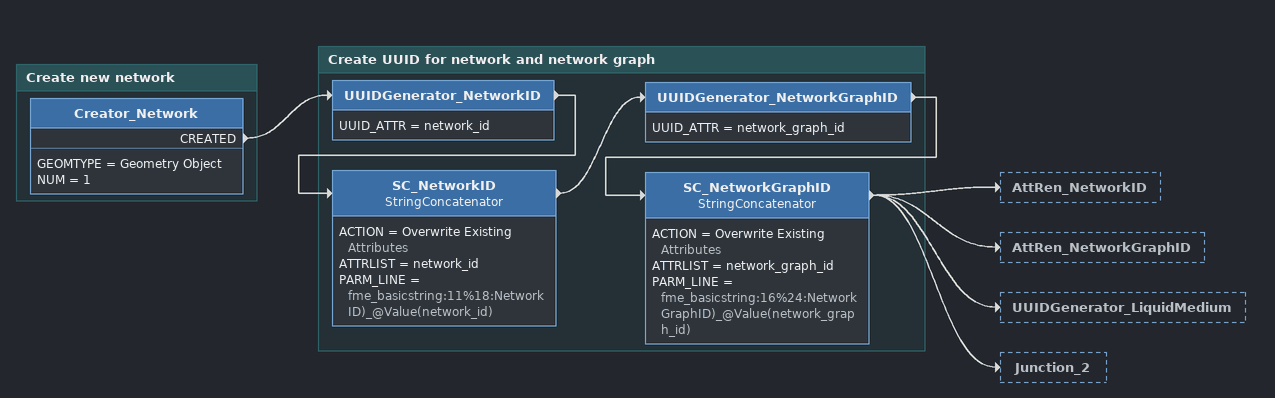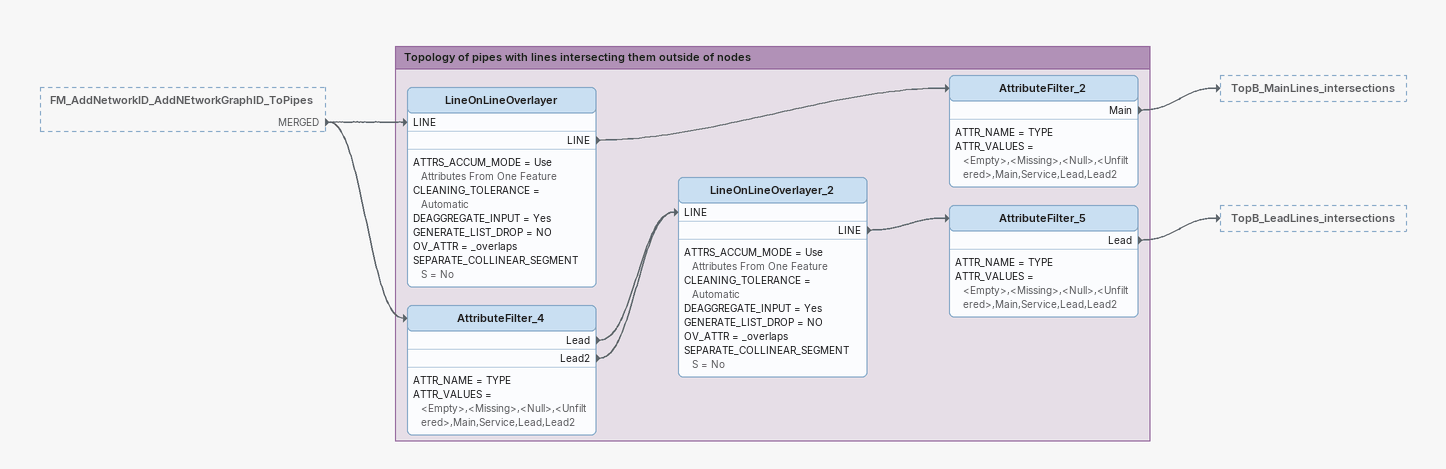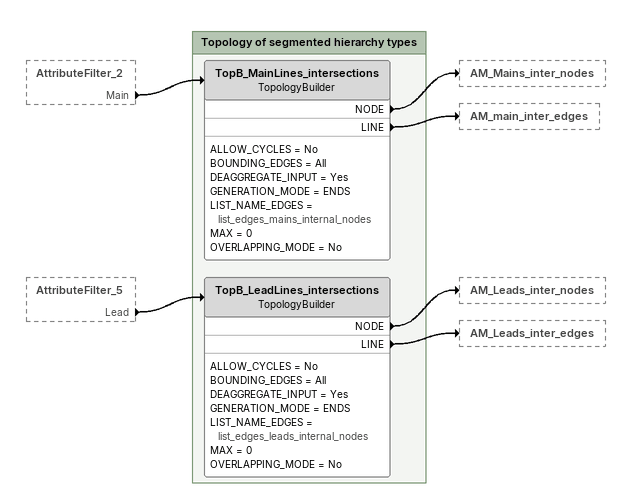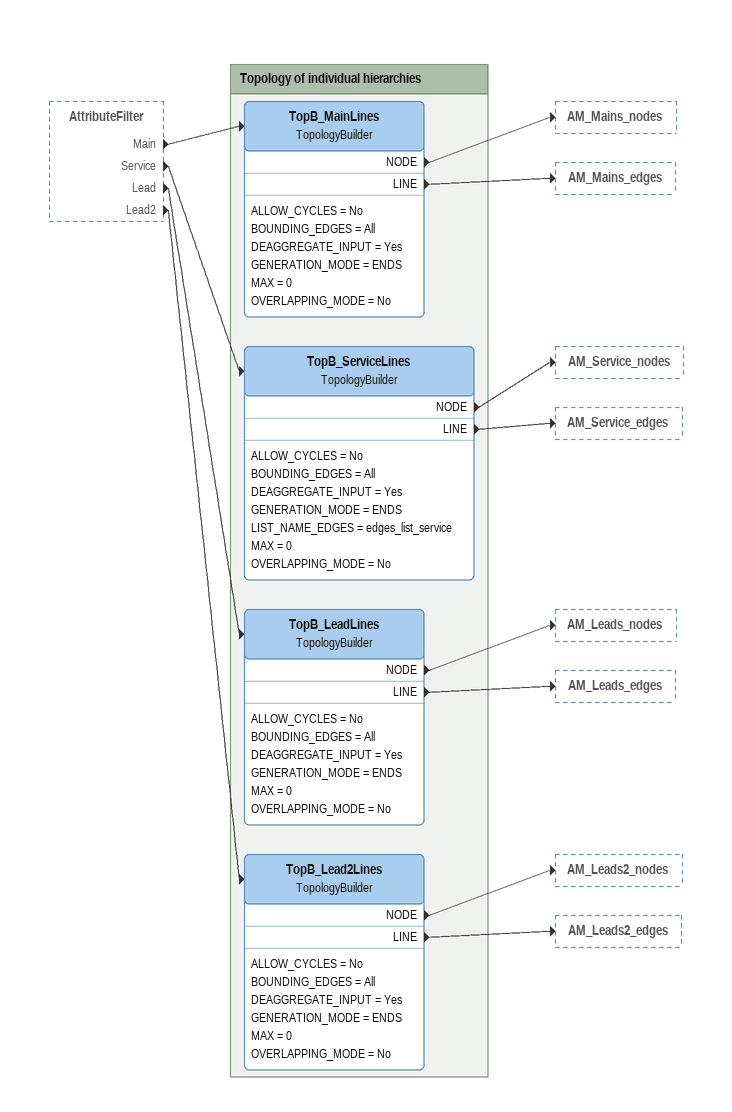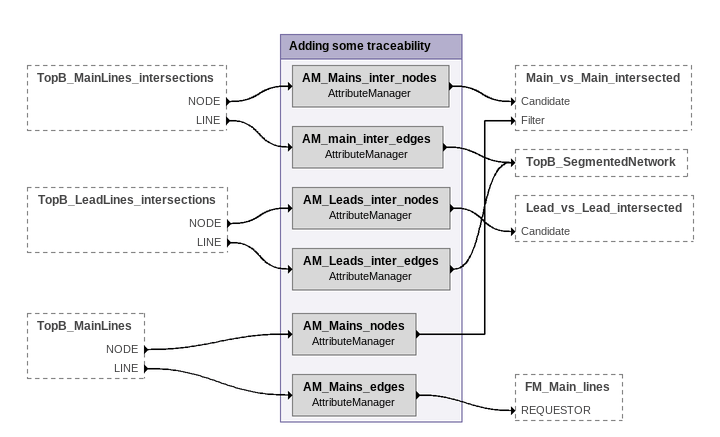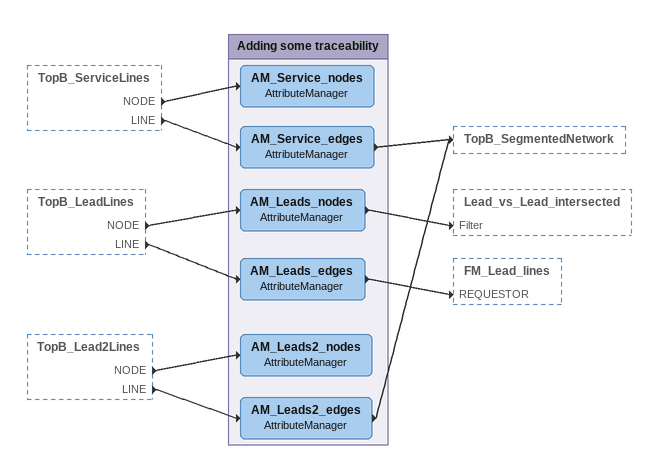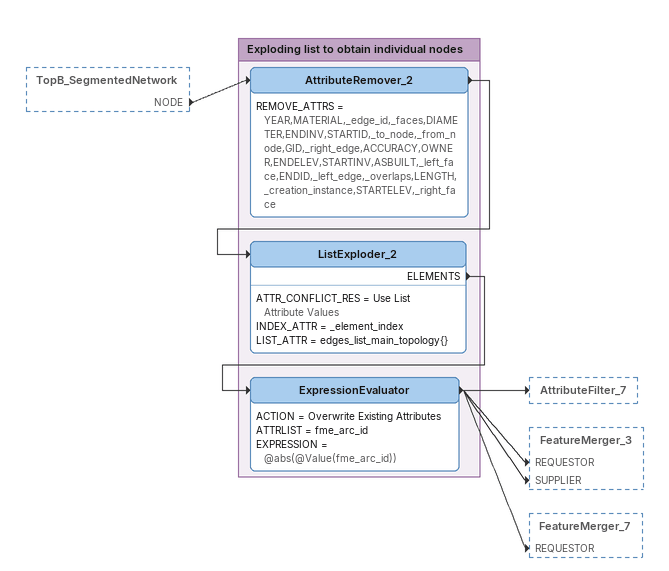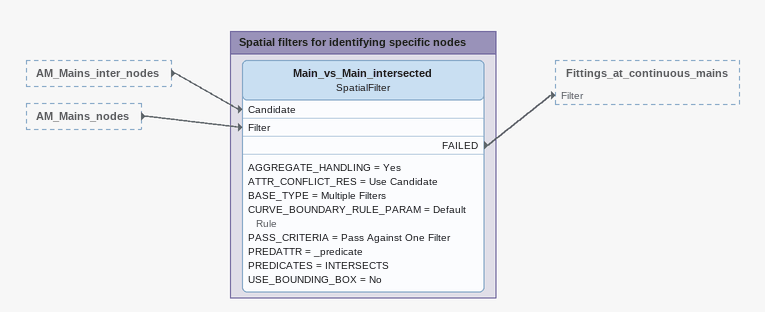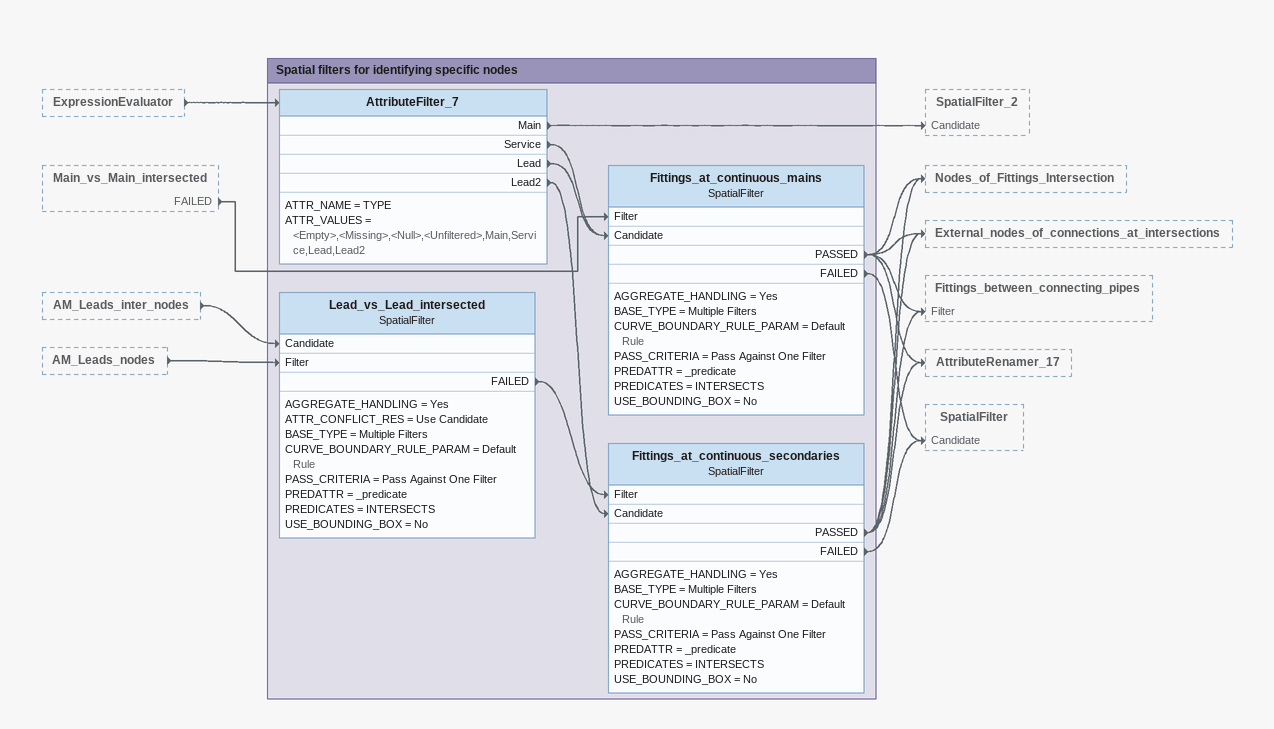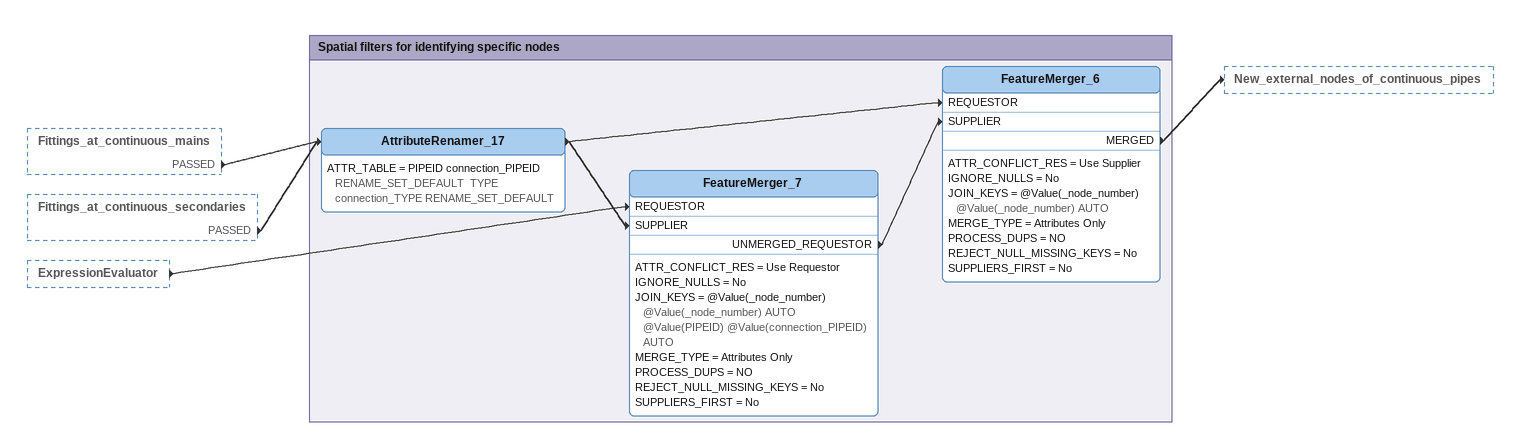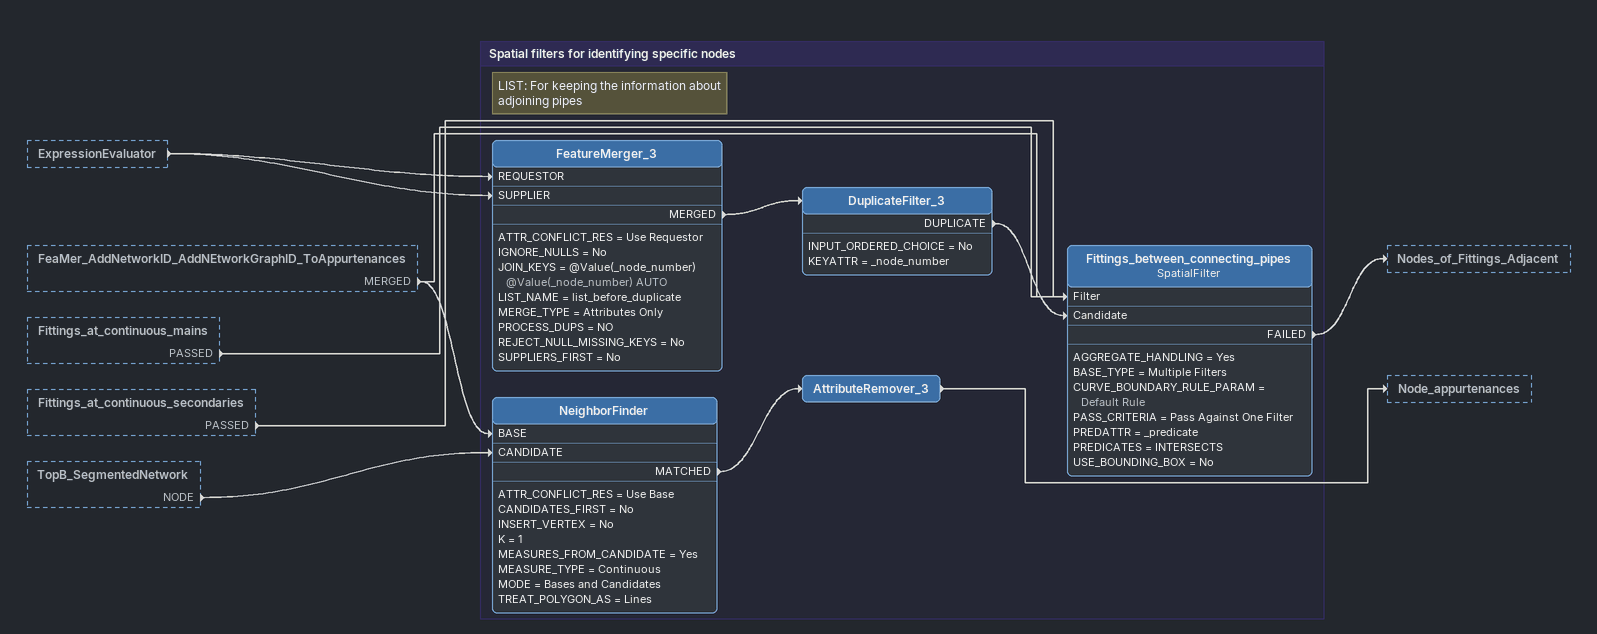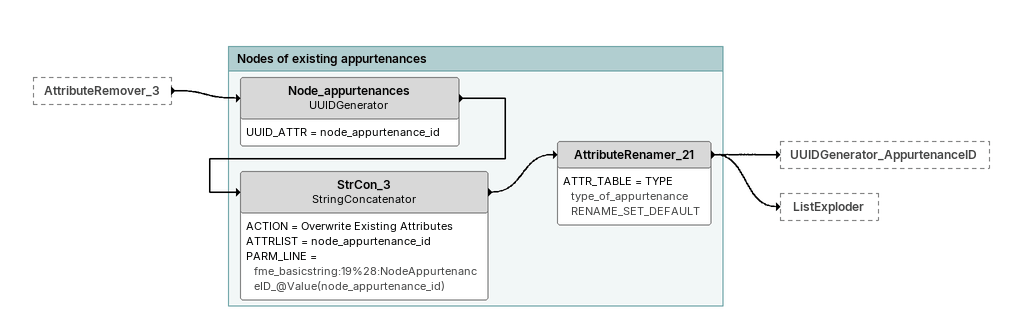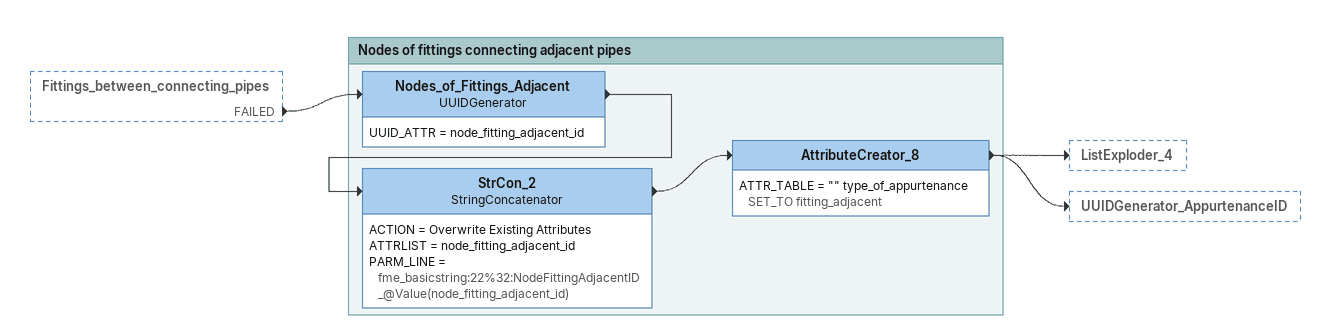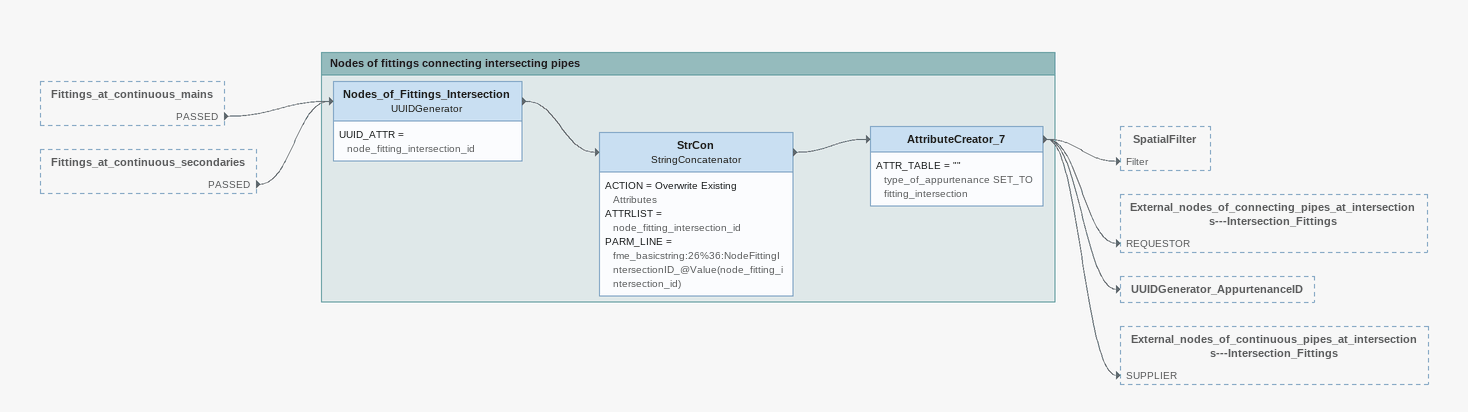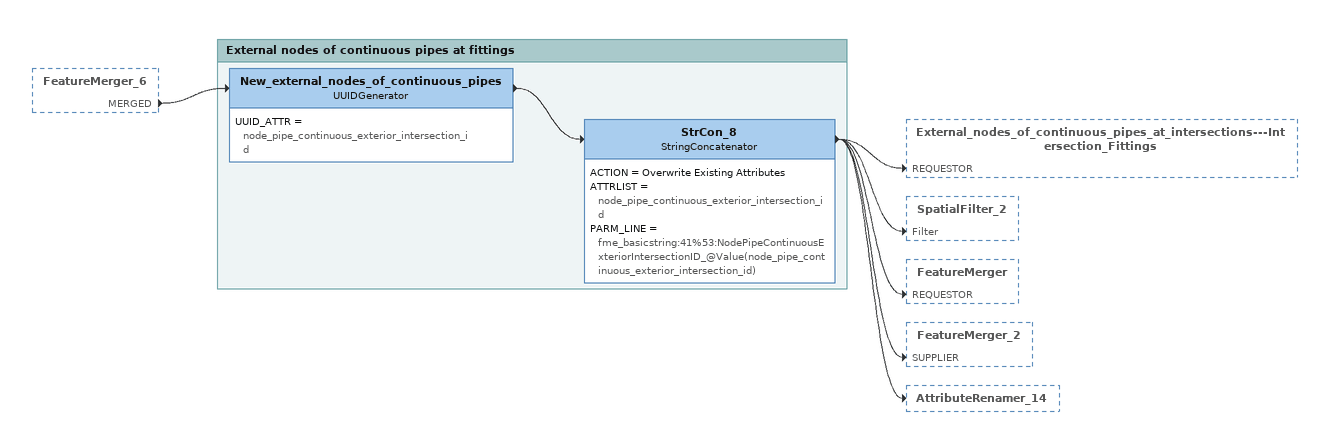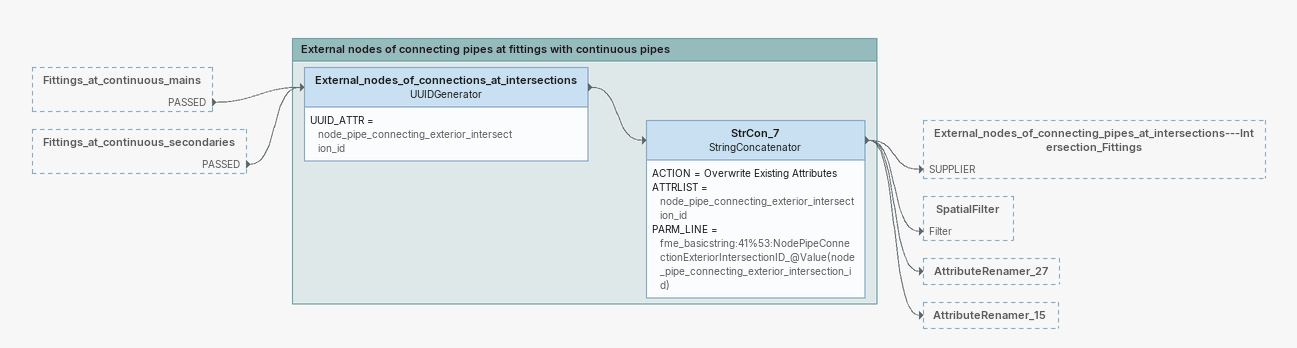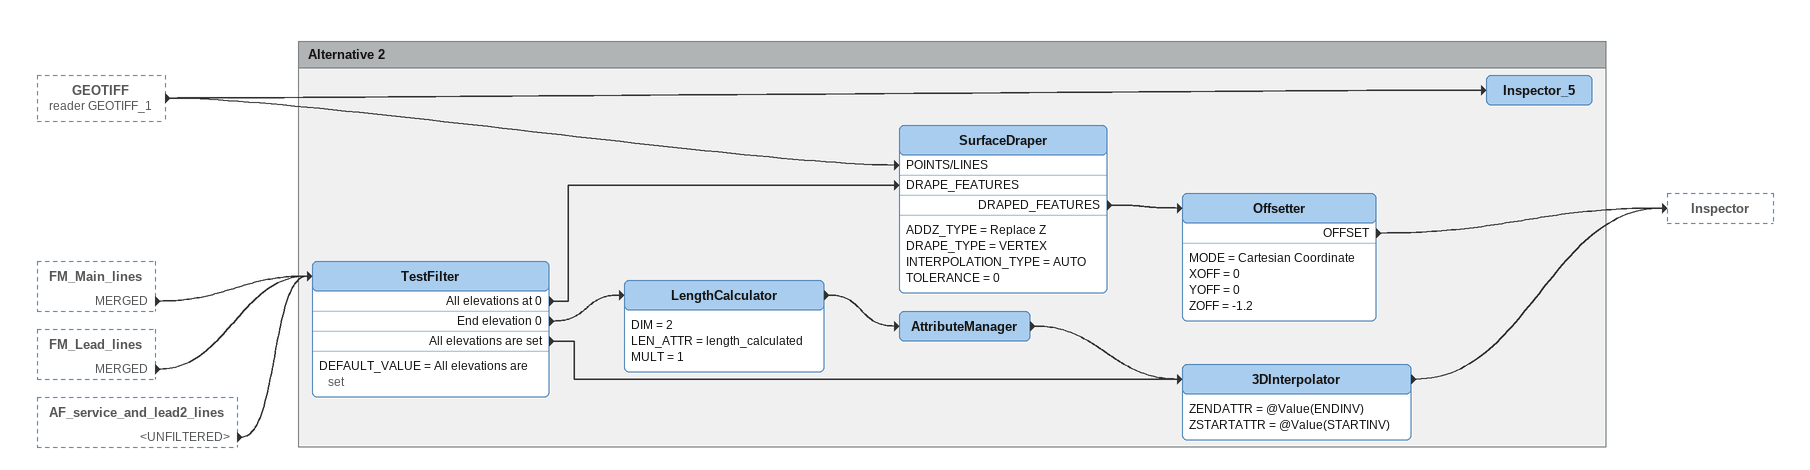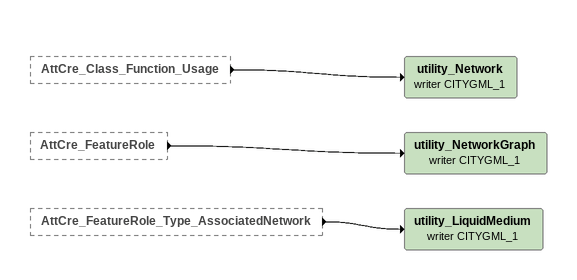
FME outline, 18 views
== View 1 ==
Bookmark: Create new network
Creator_Network
    GEOMTYPE = Geometry Object
    NUM = 1
    CREATED -> UUIDGenerator_NetworkID

Bookmark: Create UUID for network and network graph
UUIDGenerator_NetworkID
    UUID_ATTR = network_id
    -> SC_NetworkID
SC_NetworkID: StringConcatenator
    ACTION = Overwrite Existing Attributes
    ATTRLIST = network_id
    PARM_LINE = fme_basicstring:11%18:NetworkID)_@Value(network_id)
    -> UUIDGenerator_NetworkGraphID
UUIDGenerator_NetworkGraphID
    UUID_ATTR = network_graph_id
    -> SC_NetworkGraphID
SC_NetworkGraphID: StringConcatenator
    ACTION = Overwrite Existing Attributes
    ATTRLIST = network_graph_id
    PARM_LINE = fme_basicstring:16%24:NetworkGraphID)_@Value(network_graph_id)
    -> AttRen_NetworkID
    -> AttRen_NetworkGraphID
    -> UUIDGenerator_LiquidMedium
    -> Junction_2

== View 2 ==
FM_AddNetworkID_AddNEtworkGraphID_ToPipes [outside]
    MERGED -> LineOnLineOverlayer [LINE]
    MERGED -> AttributeFilter_4

Bookmark: Topology of pipes with lines intersecting them outside of nodes
LineOnLineOverlayer
    ATTRS_ACCUM_MODE = Use Attributes From One Feature
    CLEANING_TOLERANCE = Automatic
    DEAGGREGATE_INPUT = Yes
    GENERATE_LIST_DROP = NO
    OV_ATTR = _overlaps
    SEPARATE_COLLINEAR_SEGMENTS = No
    LINE -> AttributeFilter_2
AttributeFilter_2
    ATTR_NAME = TYPE
    ATTR_VALUES = <Empty>,<Missing>,<Null>,<Unfiltered>,Main,Service,Lead,Lead2
    Main -> TopB_MainLines_intersections
AttributeFilter_4
    ATTR_NAME = TYPE
    ATTR_VALUES = <Empty>,<Missing>,<Null>,<Unfiltered>,Main,Service,Lead,Lead2
    Lead -> LineOnLineOverlayer_2 [LINE]
    Lead2 -> LineOnLineOverlayer_2 [LINE]
LineOnLineOverlayer_2
    ATTRS_ACCUM_MODE = Use Attributes From One Feature
    CLEANING_TOLERANCE = Automatic
    DEAGGREGATE_INPUT = Yes
    GENERATE_LIST_DROP = NO
    OV_ATTR = _overlaps
    SEPARATE_COLLINEAR_SEGMENTS = No
    LINE -> AttributeFilter_5
AttributeFilter_5
    ATTR_NAME = TYPE
    ATTR_VALUES = <Empty>,<Missing>,<Null>,<Unfiltered>,Main,Service,Lead,Lead2
    Lead -> TopB_LeadLines_intersections

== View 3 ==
AttributeFilter_2 [outside]
    Main -> TopB_MainLines_intersections
AttributeFilter_5 [outside]
    Lead -> TopB_LeadLines_intersections

Bookmark: Topology of segmented hierarchy types
TopB_MainLines_intersections: TopologyBuilder
    ALLOW_CYCLES = No
    BOUNDING_EDGES = All
    DEAGGREGATE_INPUT = Yes
    GENERATION_MODE = ENDS
    LIST_NAME_EDGES = list_edges_mains_internal_nodes
    MAX = 0
    OVERLAPPING_MODE = No
    NODE -> AM_Mains_inter_nodes
    LINE -> AM_main_inter_edges
TopB_LeadLines_intersections: TopologyBuilder
    ALLOW_CYCLES = No
    BOUNDING_EDGES = All
    DEAGGREGATE_INPUT = Yes
    GENERATION_MODE = ENDS
    LIST_NAME_EDGES = list_edges_leads_internal_nodes
    MAX = 0
    OVERLAPPING_MODE = No
    NODE -> AM_Leads_inter_nodes
    LINE -> AM_Leads_inter_edges

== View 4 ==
AttributeFilter [outside]
    Main -> TopB_MainLines
    Service -> TopB_ServiceLines
    Lead -> TopB_LeadLines
    Lead2 -> TopB_Lead2Lines

Bookmark: Topology of individual hierarchies
TopB_MainLines: TopologyBuilder
    ALLOW_CYCLES = No
    BOUNDING_EDGES = All
    DEAGGREGATE_INPUT = Yes
    GENERATION_MODE = ENDS
    MAX = 0
    OVERLAPPING_MODE = No
    NODE -> AM_Mains_nodes
    LINE -> AM_Mains_edges
TopB_ServiceLines: TopologyBuilder
    ALLOW_CYCLES = No
    BOUNDING_EDGES = All
    DEAGGREGATE_INPUT = Yes
    GENERATION_MODE = ENDS
    LIST_NAME_EDGES = edges_list_service
    MAX = 0
    OVERLAPPING_MODE = No
    NODE -> AM_Service_nodes
    LINE -> AM_Service_edges
TopB_LeadLines: TopologyBuilder
    ALLOW_CYCLES = No
    BOUNDING_EDGES = All
    DEAGGREGATE_INPUT = Yes
    GENERATION_MODE = ENDS
    MAX = 0
    OVERLAPPING_MODE = No
    NODE -> AM_Leads_nodes
    LINE -> AM_Leads_edges
TopB_Lead2Lines: TopologyBuilder
    ALLOW_CYCLES = No
    BOUNDING_EDGES = All
    DEAGGREGATE_INPUT = Yes
    GENERATION_MODE = ENDS
    MAX = 0
    OVERLAPPING_MODE = No
    NODE -> AM_Leads2_nodes
    LINE -> AM_Leads2_edges

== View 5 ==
TopB_MainLines_intersections [outside]
    NODE -> AM_Mains_inter_nodes
    LINE -> AM_main_inter_edges
TopB_LeadLines_intersections [outside]
    NODE -> AM_Leads_inter_nodes
    LINE -> AM_Leads_inter_edges
TopB_MainLines [outside]
    NODE -> AM_Mains_nodes
    LINE -> AM_Mains_edges

Bookmark: Adding some traceability
AM_Mains_inter_nodes: AttributeManager
    -> Main_vs_Main_intersected [Candidate]
AM_main_inter_edges: AttributeManager
    -> TopB_SegmentedNetwork
AM_Leads_inter_nodes: AttributeManager
    -> Lead_vs_Lead_intersected [Candidate]
AM_Leads_inter_edges: AttributeManager
    -> TopB_SegmentedNetwork
AM_Mains_nodes: AttributeManager
    -> Main_vs_Main_intersected [Filter]
AM_Mains_edges: AttributeManager
    -> FM_Main_lines [REQUESTOR]

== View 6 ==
TopB_ServiceLines [outside]
    NODE -> AM_Service_nodes
    LINE -> AM_Service_edges
TopB_LeadLines [outside]
    NODE -> AM_Leads_nodes
    LINE -> AM_Leads_edges
TopB_Lead2Lines [outside]
    NODE -> AM_Leads2_nodes
    LINE -> AM_Leads2_edges

Bookmark: Adding some traceability
AM_Service_nodes: AttributeManager
AM_Service_edges: AttributeManager
    -> TopB_SegmentedNetwork
AM_Leads_nodes: AttributeManager
    -> Lead_vs_Lead_intersected [Filter]
AM_Leads_edges: AttributeManager
    -> FM_Lead_lines [REQUESTOR]
AM_Leads2_nodes: AttributeManager
AM_Leads2_edges: AttributeManager
    -> TopB_SegmentedNetwork

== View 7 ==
TopB_SegmentedNetwork [outside]
    NODE -> AttributeRemover_2

Bookmark: Exploding list to obtain individual nodes
AttributeRemover_2
    REMOVE_ATTRS = YEAR,MATERIAL,_edge_id,_faces,DIAMETER,ENDINV,STARTID,_to_node,_from_node,GID,_right_edge,ACCURACY,OWNER,ENDELEV,STARTINV,ASBUILT,_left_face,ENDID,_left_edge,_overlaps,LENGTH,_creation_instance,STARTELEV,_right_face
    -> ListExploder_2
ListExploder_2
    ATTR_CONFLICT_RES = Use List Attribute Values
    INDEX_ATTR = _element_index
    LIST_ATTR = edges_list_main_topology{}
    ELEMENTS -> ExpressionEvaluator
ExpressionEvaluator
    ACTION = Overwrite Existing Attributes
    ATTRLIST = fme_arc_id
    EXPRESSION = @abs(@Value(fme_arc_id))
    -> AttributeFilter_7
    -> FeatureMerger_3 [REQUESTOR]
    -> FeatureMerger_3 [SUPPLIER]
    -> FeatureMerger_7 [REQUESTOR]

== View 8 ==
AM_Mains_inter_nodes [outside]
    -> Main_vs_Main_intersected [Candidate]
AM_Mains_nodes [outside]
    -> Main_vs_Main_intersected [Filter]

Bookmark: Spatial filters for identifying specific nodes
Main_vs_Main_intersected: SpatialFilter
    AGGREGATE_HANDLING = Yes
    ATTR_CONFLICT_RES = Use Candidate
    BASE_TYPE = Multiple Filters
    CURVE_BOUNDARY_RULE_PARAM = Default Rule
    PASS_CRITERIA = Pass Against One Filter
    PREDATTR = _predicate
    PREDICATES = INTERSECTS
    USE_BOUNDING_BOX = No
    FAILED -> Fittings_at_continuous_mains [Filter]

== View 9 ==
ExpressionEvaluator [outside]
    -> AttributeFilter_7
Main_vs_Main_intersected [outside]
    FAILED -> Fittings_at_continuous_mains [Filter]
AM_Leads_inter_nodes [outside]
    -> Lead_vs_Lead_intersected [Candidate]
AM_Leads_nodes [outside]
    -> Lead_vs_Lead_intersected [Filter]

Bookmark: Spatial filters for identifying specific nodes
Lead_vs_Lead_intersected: SpatialFilter
    AGGREGATE_HANDLING = Yes
    ATTR_CONFLICT_RES = Use Candidate
    BASE_TYPE = Multiple Filters
    CURVE_BOUNDARY_RULE_PARAM = Default Rule
    PASS_CRITERIA = Pass Against One Filter
    PREDATTR = _predicate
    PREDICATES = INTERSECTS
    USE_BOUNDING_BOX = No
    FAILED -> Fittings_at_continuous_secondaries [Filter]
AttributeFilter_7
    ATTR_NAME = TYPE
    ATTR_VALUES = <Empty>,<Missing>,<Null>,<Unfiltered>,Main,Service,Lead,Lead2
    Main -> SpatialFilter_2 [Candidate]
    Service -> Fittings_at_continuous_mains [Candidate]
    Lead -> Fittings_at_continuous_mains [Candidate]
    Lead2 -> Fittings_at_continuous_secondaries [Candidate]
Fittings_at_continuous_mains: SpatialFilter
    AGGREGATE_HANDLING = Yes
    BASE_TYPE = Multiple Filters
    CURVE_BOUNDARY_RULE_PARAM = Default Rule
    PASS_CRITERIA = Pass Against One Filter
    PREDATTR = _predicate
    PREDICATES = INTERSECTS
    USE_BOUNDING_BOX = No
    PASSED -> Nodes_of_Fittings_Intersection
    PASSED -> External_nodes_of_connections_at_intersections
    PASSED -> Fittings_between_connecting_pipes [Filter]
    PASSED -> AttributeRenamer_17
    FAILED -> SpatialFilter [Candidate]
Fittings_at_continuous_secondaries: SpatialFilter
    AGGREGATE_HANDLING = Yes
    BASE_TYPE = Multiple Filters
    CURVE_BOUNDARY_RULE_PARAM = Default Rule
    PASS_CRITERIA = Pass Against One Filter
    PREDATTR = _predicate
    PREDICATES = INTERSECTS
    USE_BOUNDING_BOX = No
    PASSED -> Nodes_of_Fittings_Intersection
    PASSED -> External_nodes_of_connections_at_intersections
    PASSED -> Fittings_between_connecting_pipes [Filter]
    PASSED -> AttributeRenamer_17
    FAILED -> SpatialFilter [Candidate]

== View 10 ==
Fittings_at_continuous_mains [outside]
    PASSED -> AttributeRenamer_17
Fittings_at_continuous_secondaries [outside]
    PASSED -> AttributeRenamer_17
ExpressionEvaluator [outside]
    -> FeatureMerger_7 [REQUESTOR]

Bookmark: Spatial filters for identifying specific nodes
AttributeRenamer_17
    ATTR_TABLE = PIPEID connection_PIPEID RENAME_SET_DEFAULT  TYPE connection_TYPE RENAME_SET_DEFAULT
    -> FeatureMerger_6 [REQUESTOR]
    -> FeatureMerger_7 [SUPPLIER]
FeatureMerger_7
    ATTR_CONFLICT_RES = Use Requestor
    IGNORE_NULLS = No
    JOIN_KEYS = @Value(_node_number) @Value(_node_number) AUTO @Value(PIPEID) @Value(connection_PIPEID) AUTO
    MERGE_TYPE = Attributes Only
    PROCESS_DUPS = NO
    REJECT_NULL_MISSING_KEYS = No
    SUPPLIERS_FIRST = No
    UNMERGED_REQUESTOR -> FeatureMerger_6 [SUPPLIER]
FeatureMerger_6
    ATTR_CONFLICT_RES = Use Supplier
    IGNORE_NULLS = No
    JOIN_KEYS = @Value(_node_number) @Value(_node_number) AUTO
    MERGE_TYPE = Attributes Only
    PROCESS_DUPS = NO
    REJECT_NULL_MISSING_KEYS = No
    SUPPLIERS_FIRST = No
    MERGED -> New_external_nodes_of_continuous_pipes

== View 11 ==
ExpressionEvaluator [outside]
    -> FeatureMerger_3 [REQUESTOR]
    -> FeatureMerger_3 [SUPPLIER]
FeaMer_AddNetworkID_AddNEtworkGraphID_ToAppurtenances [outside]
    MERGED -> NeighborFinder [BASE]
    MERGED -> Fittings_between_connecting_pipes [Filter]
Fittings_at_continuous_mains [outside]
    PASSED -> Fittings_between_connecting_pipes [Filter]
Fittings_at_continuous_secondaries [outside]
    PASSED -> Fittings_between_connecting_pipes [Filter]
TopB_SegmentedNetwork [outside]
    NODE -> NeighborFinder [CANDIDATE]

Bookmark: Spatial filters for identifying specific nodes
Note: LIST: For keeping the information about adjoining pipes
FeatureMerger_3
    ATTR_CONFLICT_RES = Use Requestor
    IGNORE_NULLS = No
    JOIN_KEYS = @Value(_node_number) @Value(_node_number) AUTO
    LIST_NAME = list_before_duplicate
    MERGE_TYPE = Attributes Only
    PROCESS_DUPS = NO
    REJECT_NULL_MISSING_KEYS = No
    SUPPLIERS_FIRST = No
    MERGED -> DuplicateFilter_3
DuplicateFilter_3
    INPUT_ORDERED_CHOICE = No
    KEYATTR = _node_number
    DUPLICATE -> Fittings_between_connecting_pipes [Candidate]
Fittings_between_connecting_pipes: SpatialFilter
    AGGREGATE_HANDLING = Yes
    BASE_TYPE = Multiple Filters
    CURVE_BOUNDARY_RULE_PARAM = Default Rule
    PASS_CRITERIA = Pass Against One Filter
    PREDATTR = _predicate
    PREDICATES = INTERSECTS
    USE_BOUNDING_BOX = No
    FAILED -> Nodes_of_Fittings_Adjacent
NeighborFinder
    ATTR_CONFLICT_RES = Use Base
    CANDIDATES_FIRST = No
    INSERT_VERTEX = No
    K = 1
    MEASURES_FROM_CANDIDATE = Yes
    MEASURE_TYPE = Continuous
    MODE = Bases and Candidates
    TREAT_POLYGON_AS = Lines
    MATCHED -> AttributeRemover_3
AttributeRemover_3
    -> Node_appurtenances

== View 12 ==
AttributeRemover_3 [outside]
    -> Node_appurtenances

Bookmark: Nodes of existing appurtenances
Node_appurtenances: UUIDGenerator
    UUID_ATTR = node_appurtenance_id
    -> StrCon_3
StrCon_3: StringConcatenator
    ACTION = Overwrite Existing Attributes
    ATTRLIST = node_appurtenance_id
    PARM_LINE = fme_basicstring:19%28:NodeAppurtenanceID_@Value(node_appurtenance_id)
    -> AttributeRenamer_21
AttributeRenamer_21
    ATTR_TABLE = TYPE type_of_appurtenance RENAME_SET_DEFAULT
    -> UUIDGenerator_AppurtenanceID
    -> ListExploder

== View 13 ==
Fittings_between_connecting_pipes [outside]
    FAILED -> Nodes_of_Fittings_Adjacent

Bookmark: Nodes of fittings connecting adjacent pipes
Nodes_of_Fittings_Adjacent: UUIDGenerator
    UUID_ATTR = node_fitting_adjacent_id
    -> StrCon_2
StrCon_2: StringConcatenator
    ACTION = Overwrite Existing Attributes
    ATTRLIST = node_fitting_adjacent_id
    PARM_LINE = fme_basicstring:22%32:NodeFittingAdjacentID_@Value(node_fitting_adjacent_id)
    -> AttributeCreator_8
AttributeCreator_8
    ATTR_TABLE = "" type_of_appurtenance SET_TO fitting_adjacent
    -> ListExploder_4
    -> UUIDGenerator_AppurtenanceID

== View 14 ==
Fittings_at_continuous_mains [outside]
    PASSED -> Nodes_of_Fittings_Intersection
Fittings_at_continuous_secondaries [outside]
    PASSED -> Nodes_of_Fittings_Intersection

Bookmark: Nodes of fittings connecting intersecting pipes
Nodes_of_Fittings_Intersection: UUIDGenerator
    UUID_ATTR = node_fitting_intersection_id
    -> StrCon
StrCon: StringConcatenator
    ACTION = Overwrite Existing Attributes
    ATTRLIST = node_fitting_intersection_id
    PARM_LINE = fme_basicstring:26%36:NodeFittingIntersectionID_@Value(node_fitting_intersection_id)
    -> AttributeCreator_7
AttributeCreator_7
    ATTR_TABLE = "" type_of_appurtenance SET_TO fitting_intersection
    -> SpatialFilter [Filter]
    -> External_nodes_of_connecting_pipes_at_intersections---Intersection_Fittings [REQUESTOR]
    -> UUIDGenerator_AppurtenanceID
    -> External_nodes_of_continuous_pipes_at_intersections---Intersection_Fittings [SUPPLIER]

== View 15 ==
FeatureMerger_6 [outside]
    MERGED -> New_external_nodes_of_continuous_pipes

Bookmark: External nodes of continuous pipes at fittings
New_external_nodes_of_continuous_pipes: UUIDGenerator
    UUID_ATTR = node_pipe_continuous_exterior_intersection_id
    -> StrCon_8
StrCon_8: StringConcatenator
    ACTION = Overwrite Existing Attributes
    ATTRLIST = node_pipe_continuous_exterior_intersection_id
    PARM_LINE = fme_basicstring:41%53:NodePipeContinuousExteriorIntersectionID_@Value(node_pipe_continuous_exterior_intersection_id)
    -> External_nodes_of_continuous_pipes_at_intersections---Intersection_Fittings [REQUESTOR]
    -> SpatialFilter_2 [Filter]
    -> FeatureMerger [REQUESTOR]
    -> FeatureMerger_2 [SUPPLIER]
    -> AttributeRenamer_14

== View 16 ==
Fittings_at_continuous_mains [outside]
    PASSED -> External_nodes_of_connections_at_intersections
Fittings_at_continuous_secondaries [outside]
    PASSED -> External_nodes_of_connections_at_intersections

Bookmark: External nodes of connecting pipes at fittings with continuous pipes
External_nodes_of_connections_at_intersections: UUIDGenerator
    UUID_ATTR = node_pipe_connecting_exterior_intersection_id
    -> StrCon_7
StrCon_7: StringConcatenator
    ACTION = Overwrite Existing Attributes
    ATTRLIST = node_pipe_connecting_exterior_intersection_id
    PARM_LINE = fme_basicstring:41%53:NodePipeConnectionExteriorIntersectionID_@Value(node_pipe_connecting_exterior_intersection_id)
    -> External_nodes_of_connecting_pipes_at_intersections---Intersection_Fittings [SUPPLIER]
    -> SpatialFilter [Filter]
    -> AttributeRenamer_27
    -> AttributeRenamer_15

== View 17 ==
GEOTIFF (reader GEOTIFF_1) [outside]
    -> Inspector_5
    -> SurfaceDraper [POINTS/LINES]
FM_Main_lines [outside]
    MERGED -> TestFilter
FM_Lead_lines [outside]
    MERGED -> TestFilter
AF_service_and_lead2_lines [outside]
    <UNFILTERED> -> TestFilter

Bookmark: Alternative 2
TestFilter
    DEFAULT_VALUE = All elevations are set
    All elevations at 0 -> SurfaceDraper [DRAPE_FEATURES]
    End elevation 0 -> LengthCalculator
    All elevations are set -> 3DInterpolator
LengthCalculator
    DIM = 2
    LEN_ATTR = length_calculated
    MULT = 1
    -> AttributeManager
AttributeManager
    -> 3DInterpolator
3DInterpolator
    ZENDATTR = @Value(ENDINV)
    ZSTARTATTR = @Value(STARTINV)
    -> Inspector
Inspector_5
SurfaceDraper
    ADDZ_TYPE = Replace Z
    DRAPE_TYPE = VERTEX
    INTERPOLATION_TYPE = AUTO
    TOLERANCE = 0
    DRAPED_FEATURES -> Offsetter
Offsetter
    MODE = Cartesian Coordinate
    XOFF = 0
    YOFF = 0
    ZOFF = -1.2
    OFFSET -> Inspector

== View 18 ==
AttCre_Class_Function_Usage [outside]
    -> utility_Network (writer CITYGML_1)
AttCre_FeatureRole [outside]
    -> utility_NetworkGraph (writer CITYGML_1)
AttCre_FeatureRole_Type_AssociatedNetwork [outside]
    -> utility_LiquidMedium (writer CITYGML_1)
utility_Network (writer CITYGML_1)
utility_NetworkGraph (writer CITYGML_1)
utility_LiquidMedium (writer CITYGML_1)
